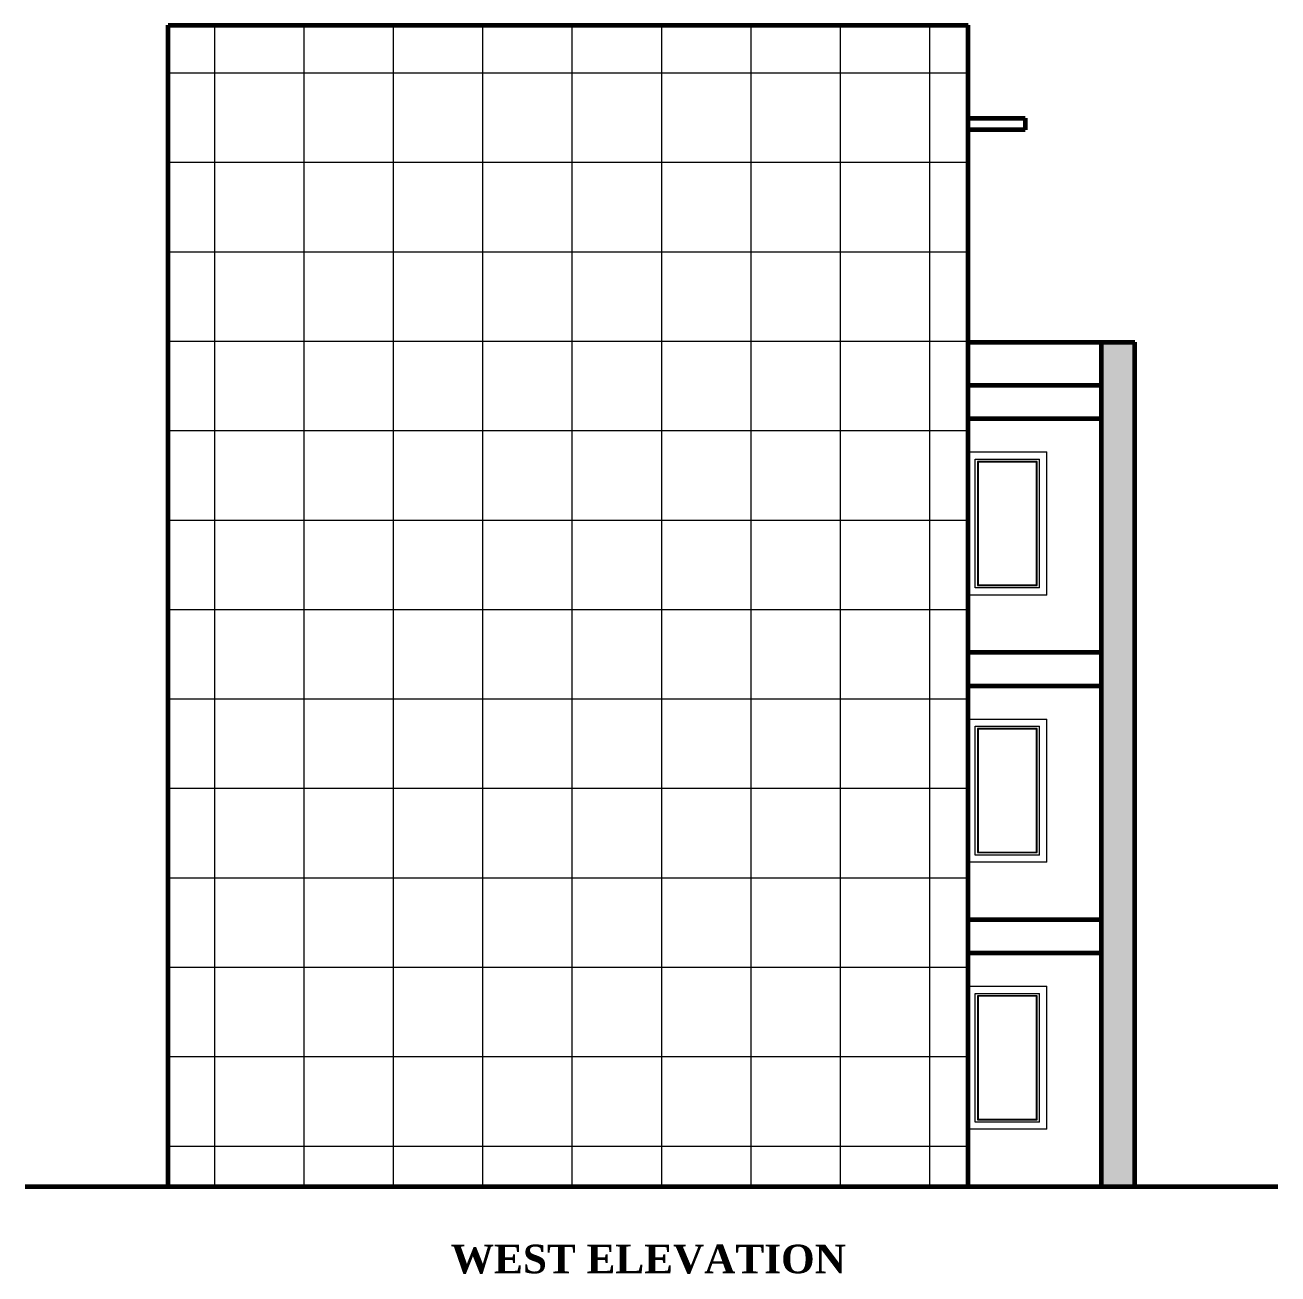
# Model space of a CAD drawing. Header units: inches. Extents: x -4737 to 13205, y 2479 to 13285.
# Drawn here: x -4729 to -4203, y 9848 to 10371 of the extents above; entities that cross this region are included whole.
import ezdxf

# ---------------------------------------------------------------- set-up
doc = ezdxf.new("R2010")
doc.units = ezdxf.units.IN
doc.header["$MEASUREMENT"] = 0
for name, color, linetype, lineweight in [('ns_HATCH', 40, 'Continuous', 0), ('ns_TEXT', 7, 'Continuous', 13), ('ns_WALL', 21, 'Continuous', 60), ('ns_WINDOW', 151, 'Continuous', 15)]:
    doc.layers.add(name, color=color, linetype=linetype, lineweight=lineweight)
doc.styles.get("Standard").update_dxf_attribs({"font": 'arial.ttf'})

msp = doc.modelspace()

# ---------------------------------------------------------------- hatches: boundary and pattern name
at = {"layer": 'ns_HATCH'}
h = msp.add_hatch(dxfattribs=at)
h.set_pattern_fill('NET', color=256, scale=300)
h.set_pattern_definition([(0, (-33411.856, 14776.354), (0, 37.5), []), (90, (-33411.856, 14776.354), (-37.5, 2e-15), [])])
h.paths.add_polyline_path([(-4333.35, 9884.41), (-4333.35, 10371.41), (-4668.87, 10371.41), (-4668.87, 9884.41)])
h = msp.add_hatch(dxfattribs=at)
h.set_pattern_fill('AR-CONC', color=256)
h.set_pattern_definition([(50, (-33411.856, 14776.354), (7.1726018, -0.6275213), [0.75, -8.25]), (355, (-33411.856, 14776.354), (-1.3875133, 7.5219213), [0.6, -6.6]), (100.451444, (-33411.258, 14776.3015), (5.7850885, 6.8943999), [0.637402, -7.0114211]), (46.1842, (-33411.856, 14778.354), (10.6724133, -1.6551928), [1.125, -12.375]), (96.635635, (-33410.966, 14778.216), (9.3466195, 9.741186), [0.9561034, -10.5171376]), (351.184164, (-33411.856, 14778.354), (9.3466195, 9.741186), [0.9, -9.9]), (21, (-33410.856, 14777.854), (5.9690705, -4.0261889), [0.75, -8.25]), (326, (-33410.856, 14777.854), (2.4331533, 7.2515005), [0.6, -6.6]), (71.451445, (-33410.358, 14777.518), (8.4022238, 3.2253115), [0.6374019, -7.0114211]), (37.5, (-33411.8558, 14776.3538), (0.12159855, 3.32893854), [0, -6.52, 0, -6.7, 0, -6.625]), (7.5, (-33411.8558, 14776.354), (2.63069537, 3.9441171), [0, -3.82, 0, -6.37, 0, -2.525]), (327.5, (-33414.0858, 14776.3538), (5.33822436, -0.22554872), [0, -2.5, 0, -7.8, 0, -10.35]), (317.5, (-33415.0858, 14776.354), (5.8318617, 1.0010498), [0, -3.25, 0, -5.18, 0, -7.35])])
h.paths.add_polyline_path([(-4277.36, 9884.41), (-4263.36, 9884.41), (-4263.36, 10238.41), (-4277.36, 10238.41)])

# ---------------------------------------------------------------- linework, layer by layer
at = {"layer": 'ns_WALL'}
for p, q in [((-4668.87, 10371.41), (-4333.35, 10371.41)), ((-4668.87, 9884.41), (-4668.87, 10371.41)), ((-4333.35, 9884.41), (-4333.35, 10371.41)), ((-4333.35, 10332.41), (-4309.38, 10332.41)), ((-4309.38, 10332.41), (-4309.38, 10327.43)), ((-4309.38, 10327.43), (-4333.35, 10327.43)), ((-4333.35, 10238.41), (-4263.36, 10238.41)), ((-4277.36, 9884.41), (-4277.36, 10238.41)), ((-4263.36, 9884.41), (-4263.36, 10238.41)), ((-4333.35, 10220.41), (-4277.36, 10220.41)), ((-4333.35, 10206.41), (-4277.36, 10206.41)), ((-4333.35, 10108.41), (-4277.36, 10108.41)), ((-4333.35, 10094.41), (-4277.36, 10094.41)), ((-4333.35, 9996.41), (-4277.36, 9996.41)), ((-4333.35, 9982.41), (-4277.36, 9982.41)), ((-4728.87, 9884.41), (-4203.36, 9884.41))]:
    msp.add_line(p, q, dxfattribs=at)
at = {"layer": 'ns_WINDOW'}
for p, q in [((-4333.35, 10132.41), (-4333.35, 10192.41)), ((-4333.35, 10192.41), (-4300.35, 10192.41)), ((-4300.35, 10132.41), (-4300.35, 10192.41)), ((-4330.35, 10135.41), (-4330.35, 10189.41)), ((-4330.35, 10189.41), (-4303.35, 10189.41)), ((-4304.35, 10188.41), (-4329.35, 10188.41)), ((-4329.35, 10188.41), (-4329.35, 10136.41)), ((-4304.58, 10188.17), (-4329.11, 10188.17)), ((-4329.11, 10188.17), (-4329.11, 10136.64)), ((-4304.58, 10136.58), (-4304.58, 10188.17)), ((-4304.35, 10136.41), (-4304.35, 10188.41)), ((-4303.35, 10135.41), (-4303.35, 10189.41)), ((-4300.35, 10132.41), (-4333.35, 10132.41)), ((-4303.35, 10135.41), (-4330.35, 10135.41)), ((-4329.35, 10136.41), (-4304.35, 10136.41)), ((-4329.11, 10136.64), (-4304.58, 10136.64)), ((-4333.35, 10020.41), (-4333.35, 10080.41)), ((-4333.35, 10080.41), (-4300.35, 10080.41)), ((-4300.35, 10020.41), (-4300.35, 10080.41)), ((-4330.35, 10023.41), (-4330.35, 10077.41)), ((-4330.35, 10077.41), (-4303.35, 10077.41)), ((-4304.35, 10076.41), (-4329.35, 10076.41)), ((-4329.35, 10076.41), (-4329.35, 10024.41)), ((-4304.58, 10076.17), (-4329.11, 10076.17)), ((-4329.11, 10076.17), (-4329.11, 10024.64)), ((-4304.58, 10024.58), (-4304.58, 10076.17)), ((-4304.35, 10024.41), (-4304.35, 10076.41)), ((-4303.35, 10023.41), (-4303.35, 10077.41)), ((-4303.35, 10023.41), (-4330.35, 10023.41)), ((-4329.35, 10024.41), (-4304.35, 10024.41)), ((-4329.11, 10024.64), (-4304.58, 10024.64)), ((-4300.35, 10020.41), (-4333.35, 10020.41)), ((-4333.35, 9908.41), (-4333.35, 9968.41)), ((-4333.35, 9968.41), (-4300.35, 9968.41)), ((-4330.35, 9911.41), (-4330.35, 9965.41)), ((-4330.35, 9965.41), (-4303.35, 9965.41)), ((-4304.35, 9964.41), (-4329.35, 9964.41)), ((-4329.35, 9964.41), (-4329.35, 9912.41)), ((-4304.58, 9964.17), (-4329.11, 9964.17)), ((-4329.11, 9964.17), (-4329.11, 9912.64)), ((-4304.58, 9912.58), (-4304.58, 9964.17)), ((-4304.35, 9912.41), (-4304.35, 9964.41)), ((-4303.35, 9911.41), (-4303.35, 9965.41)), ((-4300.35, 9908.41), (-4300.35, 9968.41)), ((-4303.35, 9911.41), (-4330.35, 9911.41)), ((-4329.35, 9912.41), (-4304.35, 9912.41)), ((-4329.11, 9912.64), (-4304.58, 9912.64)), ((-4300.35, 9908.41), (-4333.35, 9908.41))]:
    msp.add_line(p, q, dxfattribs=at)

# ---------------------------------------------------------------- texts
at = {"layer": 'ns_TEXT', "insert": (-4657.4, 9860.05), "char_height": 14.4, "attachment_point": 1}
msp.add_mtext_dynamic_manual_height_columns('\\pi107.13454;{\\fTimes New Roman|b1|i0|c0|p18;\\H0.83333x;WEST ELEVATION}', width=376.0257, gutter_width=72, heights=[72.58], dxfattribs=at)

doc.saveas('drawing.dxf')
